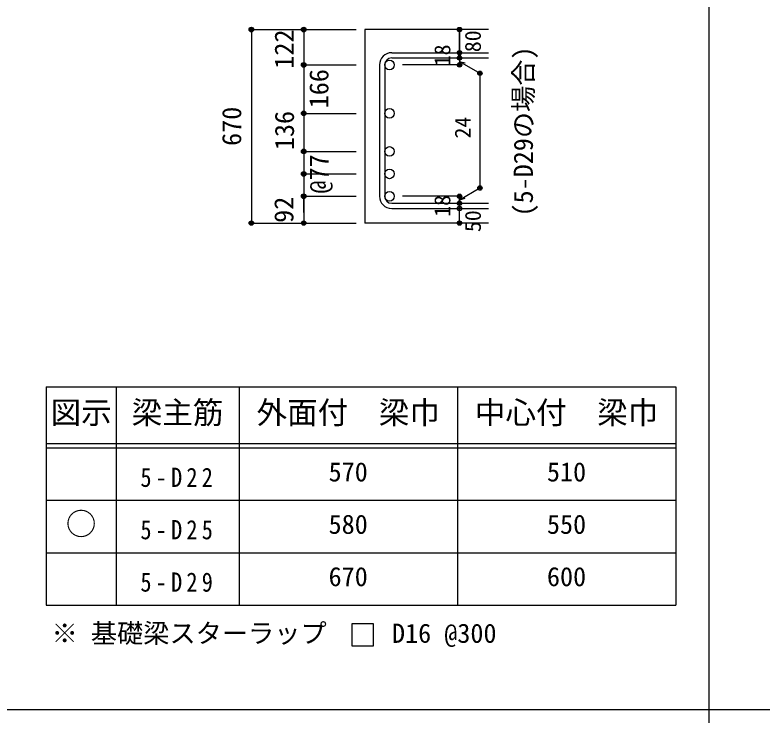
# Model space of a CAD drawing. Units: millimetres at full size, sheet at 1:30, with parts at other scales. Extents: x -5973 to 5955, y -4195 to 4201.
# Drawn here: x -3508 to -942, y -15 to 2391 of the extents above; entities that cross this region are included whole.
import ezdxf
from ezdxf.enums import TextEntityAlignment as Align

# ---------------------------------------------------------------- set-up
doc = ezdxf.new("R2010")
doc.units = ezdxf.units.MM
doc.header["$LTSCALE"] = 30
doc.header["$PDMODE"] = 32
doc.header["$PDSIZE"] = 15
for name, color, linetype in [('0-1_躯体線', 2, 'Continuous'), ('0-5_基礎梁筋', 7, 'Continuous'), ('0-6_スタラップ筋', 7, 'Continuous'), ('0-7_文字', 4, 'Continuous'), ('0-D_寸法', 4, 'Continuous'), ('6-7_文字', 7, 'Continuous'), ('6-E_枠', 7, 'Continuous'), ('F-0_枠', 6, 'Continuous')]:
    doc.layers.add(name, color=color, linetype=linetype)
doc.styles.add('ＭＳ ゴシック', font='')
doc.styles.get('ＭＳ ゴシック').set_extended_font_data('MS Gothic')

msp = doc.modelspace()

# ---------------------------------------------------------------- linework, layer by layer
at = {"layer": '0-1_躯体線'}
for p, q in [((-1880.8, 2340.59), (-2305.8, 2340.59)), ((-2305.8, 2340.59), (-2305.8, 1675.59)), ((-1880.8, 1675.59), (-2305.8, 1675.59))]:
    msp.add_line(p, q, dxfattribs=at)
at = {"layer": '0-5_基礎梁筋', "color": 3}
for centre in [(-2221.3, 2218.89), (-2221.3, 2052.59), (-2221.3, 1921.59), (-2221.3, 1844.59), (-2221.3, 1767.59)]:
    msp.add_circle(centre, 16.5, dxfattribs=at)
at = {"layer": '0-6_スタラップ筋'}
for p, q in [((-2213.8, 2260.89), (-1880.8, 2260.89)), ((-2213.8, 2242.89), (-1880.8, 2242.89)), ((-2255.8, 2218.89), (-2255.8, 1767.59)), ((-2237.8, 2218.89), (-2237.8, 1767.59)), ((-2213.8, 1743.59), (-1880.8, 1743.59)), ((-2213.8, 1725.59), (-1880.8, 1725.59))]:
    msp.add_line(p, q, dxfattribs=at)
for centre, radius, start, end in [((-2213.8, 2218.89), 42, 90, 180), ((-2213.8, 2218.89), 24, 90, 180), ((-2213.8, 1767.59), 42, 180, 270), ((-2213.8, 1767.59), 24, 180, 270)]:
    msp.add_arc(centre, radius, start, end, dxfattribs=at)
at = {"layer": '0-D_寸法'}
for p, q in [((-2695.8, 2340.59), (-2515.8, 2340.59)), ((-2695.8, 2340.59), (-2515.8, 2340.59)), ((-2695.8, 2340.59), (-2695.8, 1675.59)), ((-2515.8, 2340.59), (-2335.8, 2340.59)), ((-2515.8, 2340.59), (-2335.8, 2340.59)), ((-2515.8, 2340.59), (-2515.8, 1675.59)), ((-1980.8, 2260.89), (-1980.8, 2340.59)), ((-1980.8, 2340.59), (-1980.8, 2260.89)), ((-1980.8, 2242.89), (-1980.8, 2260.89)), ((-1980.8, 2242.89), (-1980.8, 2218.89)), ((-2515.8, 2218.89), (-2335.8, 2218.89)), ((-2515.8, 2218.89), (-2335.8, 2218.89)), ((-1980.8, 2218.89), (-2176.89, 2218.89)), ((-1980.8, 2230.89), (-1910.74, 2190.44)), ((-1980.8, 2230.89), (-1961.48, 2225.71)), ((-1910.74, 2190.44), (-1910.74, 1796.04)), ((-2515.8, 2052.59), (-2335.8, 2052.59)), ((-2515.8, 2052.59), (-2335.8, 2052.59)), ((-2515.8, 1921.59), (-2335.8, 1921.59)), ((-2515.8, 1844.59), (-2335.8, 1844.59)), ((-1980.8, 1755.59), (-1910.74, 1796.04)), ((-2515.8, 1767.59), (-2335.8, 1767.59)), ((-2515.8, 1711.62), (-2515.8, 1767.59)), ((-1980.8, 1767.59), (-2176.89, 1767.59)), ((-1980.8, 1743.59), (-1980.8, 1767.59)), ((-1980.8, 1755.59), (-1961.48, 1760.76)), ((-1980.8, 1725.59), (-1980.8, 1743.59)), ((-1980.8, 1675.59), (-1980.8, 1725.59)), ((-2695.8, 1675.59), (-2515.8, 1675.59)), ((-2515.8, 1675.59), (-2335.8, 1675.59))]:
    msp.add_line(p, q, dxfattribs=at)
for centre, radius in [((-2695.8, 2340.59), 8), ((-2695.8, 2340.59), 7.2), ((-2695.8, 2340.59), 6.4), ((-2695.8, 2340.59), 5.6), ((-2695.8, 2340.59), 4.8), ((-2695.8, 2340.59), 4), ((-2695.8, 2340.59), 3.2), ((-2695.8, 2340.59), 2.4), ((-2695.8, 2340.59), 1.6), ((-2695.8, 2340.59), 0.8), ((-2515.8, 2340.59), 8), ((-2515.8, 2340.59), 7.2), ((-2515.8, 2340.59), 6.4), ((-2515.8, 2340.59), 5.6), ((-2515.8, 2340.59), 4.8), ((-2515.8, 2340.59), 4), ((-2515.8, 2340.59), 3.2), ((-2515.8, 2340.59), 2.4), ((-2515.8, 2340.59), 1.6), ((-2515.8, 2340.59), 0.8), ((-1980.8, 2340.59), 4), ((-1980.8, 2340.59), 3.6), ((-1980.8, 2340.59), 3.2), ((-1980.8, 2340.59), 2.8), ((-1980.8, 2340.59), 2.4), ((-1980.8, 2340.59), 2), ((-1980.8, 2340.59), 1.6), ((-1980.8, 2340.59), 1.2), ((-1980.8, 2340.59), 0.8), ((-1980.8, 2340.59), 0.4), ((-1980.8, 2260.89), 4), ((-1980.8, 2260.89), 3.6), ((-1980.8, 2260.89), 3.2), ((-1980.8, 2260.89), 2.8), ((-1980.8, 2260.89), 2.4), ((-1980.8, 2260.89), 2), ((-1980.8, 2260.89), 1.6), ((-1980.8, 2260.89), 1.2), ((-1980.8, 2260.89), 0.8), ((-1980.8, 2260.89), 0.4), ((-1980.8, 2242.89), 4), ((-1980.8, 2242.89), 3.6), ((-1980.8, 2242.89), 3.2), ((-1980.8, 2242.89), 2.8), ((-1980.8, 2242.89), 2.4), ((-1980.8, 2242.89), 2), ((-1980.8, 2242.89), 1.6), ((-1980.8, 2242.89), 1.2), ((-1980.8, 2242.89), 0.8), ((-1980.8, 2242.89), 0.4), ((-2515.8, 2218.89), 8), ((-2515.8, 2218.89), 7.2), ((-2515.8, 2218.89), 6.4), ((-2515.8, 2218.89), 5.6), ((-2515.8, 2218.89), 4.8), ((-2515.8, 2218.89), 4), ((-2515.8, 2218.89), 3.2), ((-2515.8, 2218.89), 2.4), ((-2515.8, 2218.89), 1.6), ((-2515.8, 2218.89), 0.8), ((-1980.8, 2218.89), 4), ((-1980.8, 2218.89), 3.6), ((-1980.8, 2218.89), 3.2), ((-1980.8, 2218.89), 2.8), ((-1980.8, 2218.89), 2.4), ((-1980.8, 2218.89), 2), ((-1980.8, 2218.89), 1.6), ((-1980.8, 2218.89), 1.2), ((-1980.8, 2218.89), 0.8), ((-1980.8, 2218.89), 0.4), ((-1910.74, 2190.44), 4), ((-1910.74, 2190.44), 3.6), ((-1910.74, 2190.44), 3.2), ((-1910.74, 2190.44), 2.8), ((-1910.74, 2190.44), 2.4), ((-1910.74, 2190.44), 2), ((-1910.74, 2190.44), 1.6), ((-1910.74, 2190.44), 1.2), ((-1910.74, 2190.44), 0.8), ((-1910.74, 2190.44), 0.4), ((-2515.8, 2052.59), 8), ((-2515.8, 2052.59), 7.2), ((-2515.8, 2052.59), 6.4), ((-2515.8, 2052.59), 5.6), ((-2515.8, 2052.59), 4.8), ((-2515.8, 2052.59), 4), ((-2515.8, 2052.59), 3.2), ((-2515.8, 2052.59), 2.4), ((-2515.8, 2052.59), 1.6), ((-2515.8, 2052.59), 0.8), ((-2515.8, 1921.59), 8), ((-2515.8, 1921.59), 7.2), ((-2515.8, 1921.59), 6.4), ((-2515.8, 1921.59), 5.6), ((-2515.8, 1921.59), 4.8), ((-2515.8, 1921.59), 4), ((-2515.8, 1921.59), 3.2), ((-2515.8, 1921.59), 2.4), ((-2515.8, 1921.59), 1.6), ((-2515.8, 1921.59), 0.8), ((-2515.8, 1844.59), 8), ((-2515.8, 1844.59), 7.2), ((-2515.8, 1844.59), 6.4), ((-2515.8, 1844.59), 5.6), ((-2515.8, 1844.59), 4.8), ((-2515.8, 1844.59), 4), ((-2515.8, 1844.59), 3.2), ((-2515.8, 1844.59), 2.4), ((-2515.8, 1844.59), 1.6), ((-2515.8, 1844.59), 0.8), ((-1910.74, 1796.04), 4), ((-1910.74, 1796.04), 3.6), ((-1910.74, 1796.04), 3.2), ((-1910.74, 1796.04), 2.8), ((-1910.74, 1796.04), 2.4), ((-1910.74, 1796.04), 2), ((-1910.74, 1796.04), 1.6), ((-1910.74, 1796.04), 1.2), ((-1910.74, 1796.04), 0.8), ((-1910.74, 1796.04), 0.4), ((-2515.8, 1767.59), 8), ((-2515.8, 1767.59), 7.2), ((-2515.8, 1767.59), 6.4), ((-2515.8, 1767.59), 5.6), ((-2515.8, 1767.59), 4.8), ((-2515.8, 1767.59), 4), ((-2515.8, 1767.59), 3.2), ((-1980.8, 1767.59), 4), ((-1980.8, 1767.59), 3.6), ((-1980.8, 1767.59), 3.2), ((-2515.8, 1767.59), 2.4), ((-2515.8, 1767.59), 1.6), ((-2515.8, 1767.59), 0.8), ((-1980.8, 1743.59), 4), ((-1980.8, 1743.59), 3.6), ((-1980.8, 1743.59), 3.2), ((-1980.8, 1767.59), 2.8), ((-1980.8, 1743.59), 2.8), ((-1980.8, 1767.59), 2.4), ((-1980.8, 1743.59), 2.4), ((-1980.8, 1767.59), 2), ((-1980.8, 1743.59), 2), ((-1980.8, 1767.59), 1.6), ((-1980.8, 1743.59), 1.6), ((-1980.8, 1767.59), 1.2), ((-1980.8, 1767.59), 0.8), ((-1980.8, 1767.59), 0.4), ((-1980.8, 1725.59), 4), ((-1980.8, 1725.59), 3.6), ((-1980.8, 1725.59), 3.2), ((-1980.8, 1725.59), 2.8), ((-1980.8, 1725.59), 2.4), ((-1980.8, 1725.59), 2), ((-1980.8, 1725.59), 1.6), ((-1980.8, 1743.59), 1.2), ((-1980.8, 1725.59), 1.2), ((-1980.8, 1743.59), 0.8), ((-1980.8, 1725.59), 0.8), ((-1980.8, 1743.59), 0.4), ((-1980.8, 1725.59), 0.4), ((-2695.8, 1675.59), 7.2), ((-2695.8, 1675.59), 6.4), ((-2695.8, 1675.59), 5.6), ((-2695.8, 1675.59), 4.8), ((-2695.8, 1675.59), 4), ((-2695.8, 1675.59), 3.2), ((-2695.8, 1675.59), 2.4), ((-2695.8, 1675.59), 1.6), ((-2695.8, 1675.59), 0.8), ((-2515.8, 1675.59), 7.2), ((-2515.8, 1675.59), 6.4), ((-2515.8, 1675.59), 5.6), ((-2515.8, 1675.59), 4.8), ((-2515.8, 1675.59), 4), ((-2515.8, 1675.59), 3.2), ((-2515.8, 1675.59), 2.4), ((-2515.8, 1675.59), 1.6), ((-2515.8, 1675.59), 0.8), ((-1980.8, 1675.59), 4), ((-1980.8, 1675.59), 3.6), ((-1980.8, 1675.59), 3.2), ((-1980.8, 1675.59), 2.8), ((-1980.8, 1675.59), 2.4), ((-1980.8, 1675.59), 2), ((-1980.8, 1675.59), 1.6), ((-1980.8, 1675.59), 1.2), ((-1980.8, 1675.59), 0.8), ((-1980.8, 1675.59), 0.4)]:
    msp.add_circle(centre, radius, dxfattribs=at)
at = {"layer": '0-D_寸法', "color": 7}
for p in [(-2695.8, 2340.59), (-2695.8, 2340.59), (-2515.8, 2340.59), (-1980.8, 2340.59), (-1980.8, 2260.89), (-1980.8, 2242.89), (-2515.8, 2218.89), (-1980.8, 2218.89), (-1910.74, 2190.44), (-2515.8, 2052.59), (-2515.8, 1921.59), (-2515.8, 1921.59), (-2515.8, 1844.59), (-2515.8, 1844.59), (-1910.74, 1796.04), (-2515.8, 1767.59), (-2515.8, 1767.59), (-1980.8, 1767.59), (-1980.8, 1767.59), (-1980.8, 1743.59), (-1980.8, 1725.59), (-2695.8, 1675.59), (-2695.8, 1675.59), (-2515.8, 1675.59), (-1980.8, 1675.59)]:
    msp.add_point(p, dxfattribs=at)
at = {"layer": '6-7_文字'}
msp.add_lwpolyline([(-2350.71, 223.07), (-2275.71, 223.07), (-2275.71, 298.07), (-2350.71, 298.07)], close=True, dxfattribs=at)
at = {"layer": '6-E_枠', "color": 3}
for p, q in [((-3400.52, 1112.77), (-3400.52, 362.77)), ((-3400.52, 1112.77), (-1238, 1112.77)), ((-3400.52, 1112.77), (-3400.52, 362.77)), ((-1238, 1112.77), (-1238, 362.77)), ((-3400.52, 362.77), (-1238, 362.77))]:
    msp.add_line(p, q, dxfattribs=at)
at = {"layer": '6-E_枠'}
for p, q in [((-3160.52, 1112.77), (-3160.52, 362.77)), ((-2738, 1112.77), (-2738, 362.77)), ((-1988, 1112.77), (-1988, 362.77)), ((-3400.52, 917.77), (-1238, 917.77)), ((-3400.52, 902.77), (-1238, 902.77)), ((-3400.52, 722.77), (-1238, 722.77)), ((-3400.52, 542.77), (-1238, 542.77))]:
    msp.add_line(p, q, dxfattribs=at)
at = {"layer": 'F-0_枠', "color": 2}
for p, q in [((-1124.64, 4201.15), (-1124.64, -4195.24)), ((3723.6, 2.95), (-5972.88, 2.95))]:
    msp.add_line(p, q, dxfattribs=at)

# ---------------------------------------------------------------- texts
at = {"layer": '0-7_文字', "color": 7, "style": 'ＭＳ ゴシック'}
msp.add_text('(5-D29の場合)', height=65.98, rotation=90, dxfattribs=at).set_placement((-1708.91, 1698.11), align=Align.BOTTOM_LEFT)
at = {"layer": '0-D_寸法', "style": 'ＭＳ ゴシック'}
for s, height, p in [('122', 65.98, (-2530.33, 2206.02)), ('80', 54.99, (-1890.94, 2262.8)), ('18', 54.99, (-1995.8, 2214.39)), ('166', 65.98, (-2411.05, 2069.95)), ('670', 65.98, (-2710.8, 1940.59)), ('136', 65.98, (-2529.53, 1926.13)), ('24', 54.99, (-1925.74, 1966.24)), ('@77', 65.98, (-2410.8, 1777.09)), ('92', 65.98, (-2531.49, 1676.3)), ('18', 54.99, (-1995.8, 1697.09)), ('50', 54.99, (-1890.8, 1644.59))]:
    msp.add_text(s, height=height, rotation=90, dxfattribs=at).set_placement(p, align=Align.BOTTOM_LEFT)
at = {"layer": '6-7_文字', "color": 2, "style": 'ＭＳ ゴシック'}
for s, p in [('図示', (-3385.52, 962.77)), ('梁主筋', (-3106.76, 962.77)), ('外面付\u3000梁巾', (-2678, 962.77)), ('中心付\u3000梁巾', (-1928, 962.77)), ('○', (-3333.02, 580.27))]:
    msp.add_text(s, height=76.98, dxfattribs=at).set_placement(p, align=Align.BOTTOM_LEFT)
at = {"layer": '6-7_文字', "style": 'ＭＳ ゴシック'}
for s, p in [('570', (-2430.5, 767.77)), ('510', (-1680.5, 767.77)), ('580', (-2430.5, 587.77)), ('550', (-1680.5, 587.77)), ('670', (-2430.5, 407.77)), ('600', (-1680.5, 407.77)), ('※ 基礎梁スターラップ     D16 @300', (-3381.96, 213.19))]:
    msp.add_text(s, height=65.98, dxfattribs=at).set_placement(p, align=Align.BOTTOM_LEFT)
at = {"layer": '6-7_文字', "char_height": 65.98, "attachment_point": 7, "style": 'ＭＳ ゴシック'}
for s, insert in [('\\T1.38;\\W0.85;5-D22', (-3076.76, 767.77)), ('\\T1.38;\\W0.85;5-D25', (-3076.76, 587.77)), ('\\T1.38;\\W0.85;5-D29', (-3076.76, 407.77))]:
    msp.add_mtext(s, dxfattribs=dict(at, insert=insert))

doc.saveas('drawing.dxf')
